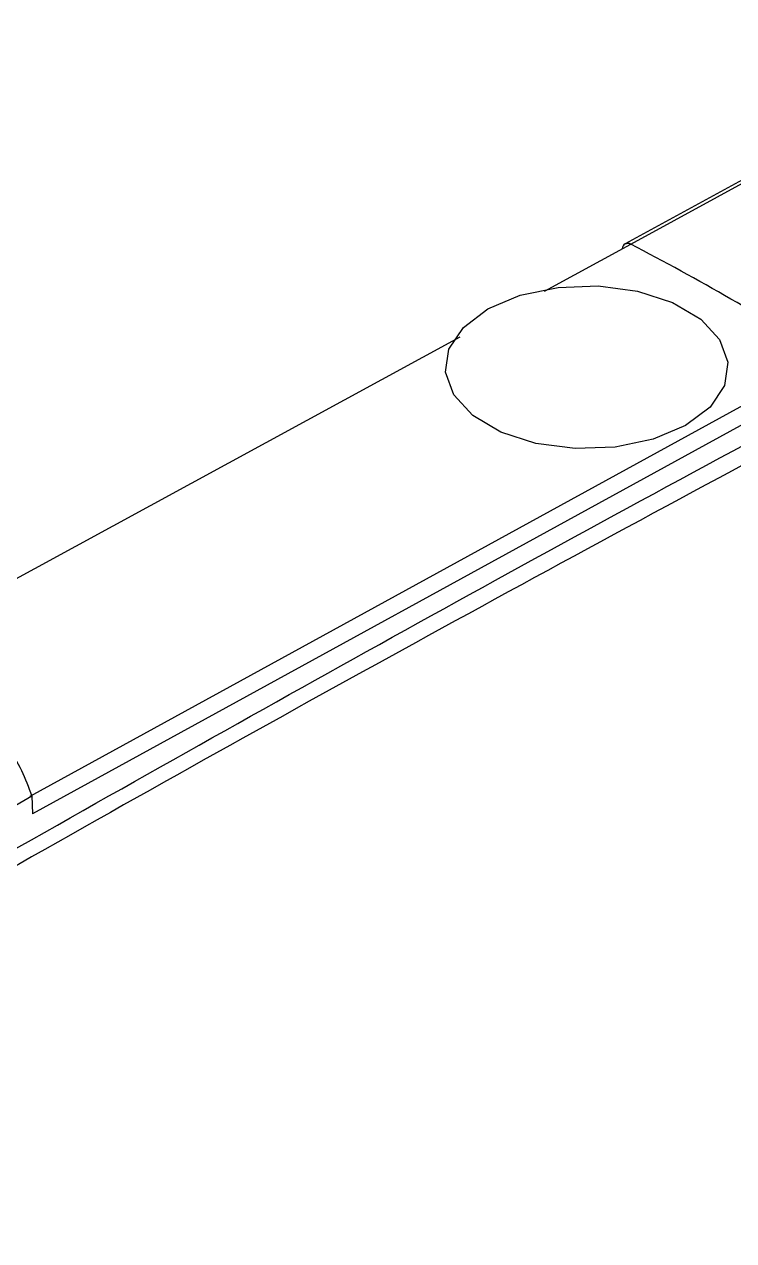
# Model space of a CAD drawing. Extents: x 17.1 to 113.1, y 3.8 to 84.5.
# Drawn here: x 82.062 to 82.935, y 68.97 to 70.467 of the extents above; entities that cross this region are included whole.
import ezdxf

# ---------------------------------------------------------------- set-up
doc = ezdxf.new("R2010")
doc.units = 0
doc.header["$MEASUREMENT"] = 0
doc.layers.add('OBJECT', color=7, linetype='CONTINUOUS')

msp = doc.modelspace()

# ---------------------------------------------------------------- linework, layer by layer
at = {"layer": 'OBJECT'}
for p, q in [((84.5751, 71.1636), (82.8015, 70.1969)), ((82.8085, 70.1965), (84.5751, 71.1594)), ((82.7024, 70.1388), (82.8085, 70.1965)), ((81.8473, 69.6732), (82.5988, 70.0824)), ((82.0694, 69.5172), (83.0518, 70.0561)), ((83.0614, 70.0381), (82.0725, 69.4955)), ((81.9902, 69.4709), (82.0718, 69.5176)), ((82.0718, 69.5176), (82.0725, 69.4955))]:
    msp.add_line(p, q, dxfattribs=at)
at = {"layer": 'OBJECT', "flags": 128}
msp.add_lwpolyline([(82.7894, 69.9467), (82.74, 69.945), (82.6918, 69.9514), (82.6486, 69.9653), (82.614, 69.9857), (82.5907, 70.011), (82.5807, 70.0389), (82.5848, 70.0674), (82.6026, 70.0941), (82.6327, 70.1168), (82.6726, 70.1336), (82.7191, 70.1433), (82.7685, 70.145), (82.8168, 70.1387), (82.86, 70.1247), (82.8946, 70.1043), (82.9178, 70.0791), (82.9278, 70.0511), (82.9237, 70.0226), (82.906, 69.996), (82.8759, 69.9733), (82.8359, 69.9564), (82.7894, 69.9467)], dxfattribs=at)
at = {"layer": 'OBJECT'}
for centre, radius, start, end in [((82.8047, 70.191), 0.00666, 55.9373, 179.8491), ((81.3436, 67.3781), 3.1763, 57.4681, 62.5373), ((78.9986, 65.2935), 4.6983, 34.7871, 55.8859)]:
    msp.add_arc(centre, radius, start, end, dxfattribs=at)
for points, knots in [([(84.2711, 71.6112), (84.0848, 71.5357), (83.697, 71.3786), (83.1122, 71.1253), (82.5159, 70.8543), (81.9741, 70.5969), (81.6334, 70.4249), (81.4881, 70.3515)], [0, 0, 0, 0, 0.197773, 0.411812, 0.626085, 0.840554, 1, 1, 1, 1]), ([(81.6433, 69.2205), (81.9815, 69.4131), (82.6666, 69.8035), (83.6444, 70.3208), (84.283, 70.6319), (84.5751, 70.7742)], [0, 0, 0, 0, 0.3459234, 0.700907, 1, 1, 1, 1]), ([(84.5751, 70.753), (84.4677, 70.7013), (84.1787, 70.5623), (83.7179, 70.3299), (83.1916, 70.0568), (82.6729, 69.7782), (82.154, 69.4912), (81.8081, 69.2922), (81.6362, 69.1933)], [0, 0, 0, 0, 0.1097841, 0.295318, 0.4705658, 0.646969, 0.824528, 1, 1, 1, 1]), ([(82.8015, 70.1969), (82.8025, 70.1973), (82.8046, 70.1981), (82.8072, 70.197), (82.8085, 70.1965)], [0, 0, 0, 0, 0.507755, 1, 1, 1, 1]), ([(82.0718, 69.5176), (82.064, 69.5385), (82.0497, 69.5771), (82.0087, 69.6066), (81.9899, 69.6201)], [0, 0, 0, 0, 0.54186, 1, 1, 1, 1]), ([(82.5885, 67.9172), (82.5513, 67.9668), (82.4737, 68.0702), (82.35, 68.2199), (82.2194, 68.3674), (82.085, 68.5075), (81.9474, 68.6398), (81.8072, 68.7641), (81.6647, 68.8787), (81.5638, 68.9553), (81.5104, 68.9907), (81.5052, 68.9941)], [0, 0, 0, 0, 0.114883, 0.239354, 0.363847, 0.488369, 0.612923, 0.737513, 0.862142, 0.986814, 1, 1, 1, 1])]:
    msp.add_open_spline(points, degree=3, knots=knots, dxfattribs=at)

doc.saveas('drawing.dxf')
